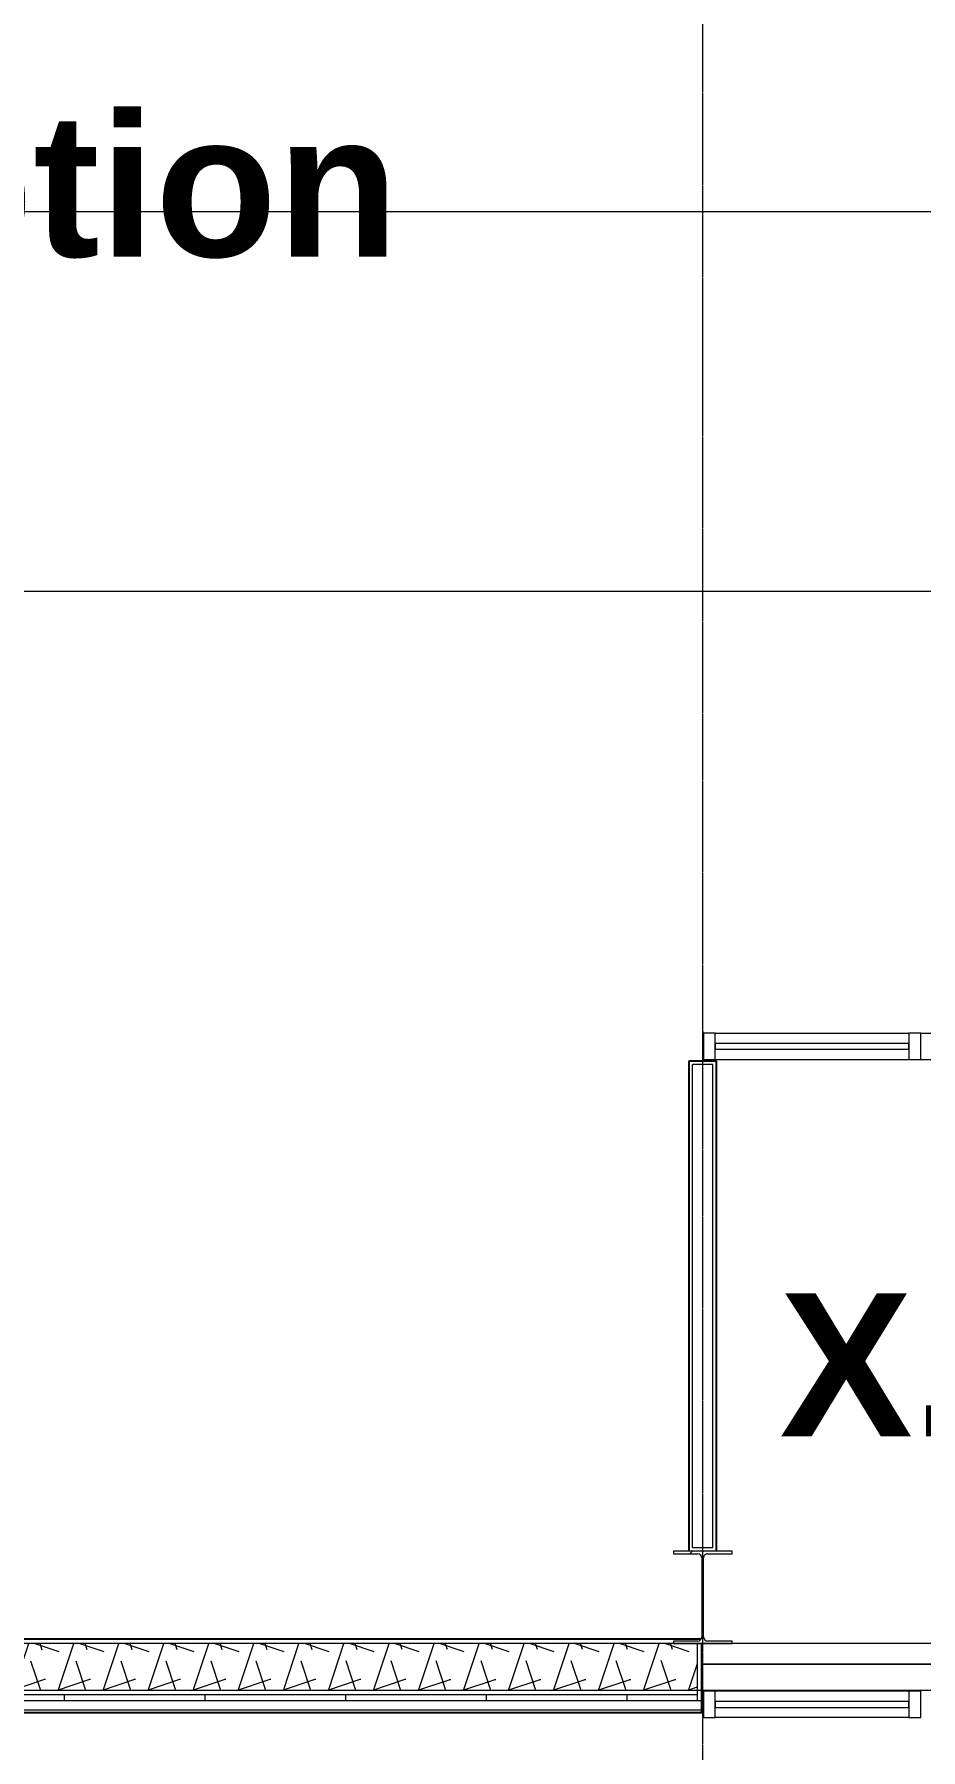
# Model space of a CAD drawing. Header units: inches. Extents: x 25557 to 33164, y -23509 to -20035.
# Drawn here: x 31799.2 to 31950.4, y -22805.4 to -22512.8 of the extents above; entities that cross this region are included whole.
import ezdxf

# ---------------------------------------------------------------- set-up
doc = ezdxf.new("R2010")
doc.units = ezdxf.units.IN
doc.header["$MEASUREMENT"] = 0
doc.linetypes.add('Grid Line 1_2_', pattern=[0.875, 0.5, -0.125, 0.125, -0.125])
for name, color, linetype, lineweight in [('A-GLAZ-CURT', 52, 'Continuous', 9), ('A-GLAZ-CWMG', 51, 'Continuous', 9), ('A-WALL', 113, 'Continuous', 25), ('A-WALL-PATT', 111, 'Continuous', 25), ('C-BLDG-PADS', 91, 'Continuous', 9), ('C-TOPO', 7, 'Continuous', 9), ('G-ANNO-SYMB', 111, 'Continuous', 9), ('I-WALL', 2, 'Continuous', 9), ('L-SITE-WALL', 31, 'Continuous', 9), ('M-AREA-IDEN', 171, 'Continuous', 9), ('S-COLS', 52, 'Continuous', 9), ('S-GRID', 1, 'Continuous', 9)]:
    doc.layers.add(name, color=color, linetype=linetype, lineweight=lineweight)
doc.styles.add('Arial_B', font='arialbd.ttf', dxfattribs={"height": 24.354149})

# ---------------------------------------------------------------- blocks, each defined once
blk = doc.blocks.new('W-Wide Flange-Column - B2_C-V9-Overall Floor Plan')
at = {"layer": 'S-COLS'}
h = blk.add_hatch(dxfattribs=at)
h.set_pattern_fill('FP_16', color=256, style=0, pattern_type=2)
h.set_pattern_definition([(225, (31913.21, -22779.428), (19.00703, -19.00703), []), (225, (31913.21, -22808.228), (19.00703, -19.00703), [])])
h.paths.add_polyline_path([(-2.93, 7.87), (-5, 7.87), (-5, 7.44), (-0.84, 7.44), (-0.35, 7.24), (-0.14, 6.75), (-0.14, -6.75), (-0.35, -7.24), (-0.84, -7.44), (-5, -7.44), (-5, -7.87), (5, -7.87), (5, -7.44), (0.84, -7.44), (0.35, -7.24), (0.14, -6.75), (0.14, 6.75), (0.35, 7.24), (0.84, 7.44), (5, 7.44), (5, 7.87)], flags=0)
at = {"layer": 'S-COLS', "lineweight": 15}
for p, q in [((5, 7.87), (-5, 7.87)), ((-5, 7.87), (-5, 7.44)), ((-5, 7.44), (-0.84, 7.44)), ((-0.14, 6.75), (-0.14, -6.75)), ((0.14, -6.75), (0.14, 6.75)), ((0.84, 7.44), (5, 7.44)), ((5, 7.44), (5, 7.87)), ((-0.84, -7.44), (-5, -7.44)), ((-5, -7.44), (-5, -7.87)), ((-5, -7.87), (5, -7.87)), ((5, -7.44), (0.84, -7.44)), ((5, -7.87), (5, -7.44))]:
    blk.add_line(p, q, dxfattribs=at)
for centre, start, end in [((-0.84, 6.75), 0, 90), ((0.84, 6.75), 90, 180), ((-0.84, -6.75), 270, 0), ((0.84, -6.75), 180, 270)]:
    blk.add_arc(centre, 0.691, start, end, dxfattribs=at)
blk = doc.blocks.new('System Panel - Exterior Glazing-1142345-Overall Floor Plan')
at = {"layer": 'A-GLAZ-CURT'}
for p, q in [((16.53125, 1.25), (-16.53125, 1.25)), ((-16.53125, 1.25), (-16.53125, 0.25)), ((-16.53125, 0.25), (-16.53125, 1.25)), ((16.53125, 1.25), (-16.53125, 1.25)), ((-16.53125, 0.25), (16.53125, 0.25)), ((-16.53125, 0.25), (16.53125, 0.25)), ((16.53125, 0.25), (16.53125, 1.25)), ((16.53125, 1.25), (16.53125, 0.25))]:
    blk.add_line(p, q, dxfattribs=at)
blk = doc.blocks.new('Rectangular Mullion - Exterior 2_ x 4_5_-1135277-Overall Floor Plan')
at = {"layer": 'A-GLAZ-CWMG'}
for p, q in [((26016.08, -22795.43), (25983.02, -22795.43)), ((26016.08, -22799.93), (25983.02, -22799.93))]:
    blk.add_line(p, q, dxfattribs=at)
blk = doc.blocks.new('Rectangular Mullion - Exterior 2_ x 4_5_-1142353-Overall Floor Plan')
at = {"layer": 'A-GLAZ-CWMG', "lineweight": 13}
for p, q in [((0, 1.5), (-2, 1.5)), ((-2, 1.5), (-2, -3)), ((0, -3), (0, 1.5)), ((-2, -3), (0, -3))]:
    blk.add_line(p, q, dxfattribs=at)
blk = doc.blocks.new('Rectangular Mullion - Exterior 2_ x 4_5_-1142343-Overall Floor Plan')
at = {"layer": 'A-GLAZ-CWMG', "lineweight": 13}
for p, q in [((-1, 1.5), (1, 1.5)), ((-1, -3), (-1, 1.5)), ((1, 1.5), (1, -3)), ((1, -3), (-1, -3))]:
    blk.add_line(p, q, dxfattribs=at)
blk = doc.blocks.new('Rectangular Mullion - Exterior 2_ x 4_5_-1135350-Overall Floor Plan')
at = {"layer": 'A-GLAZ-CWMG'}
for p, q in [((26018.08, -22683.18), (26053.27, -22683.18)), ((26018.08, -22687.68), (26053.27, -22687.68))]:
    blk.add_line(p, q, dxfattribs=at)
blk = doc.blocks.new('Rectangular Mullion - Exterior 2_ x 4_5_-1142586-Overall Floor Plan')
at = {"layer": 'A-GLAZ-CWMG', "lineweight": 13}
for p, q in [((-2, 1.5), (0, 1.5)), ((-2, -3), (-2, 1.5)), ((0, 1.5), (0, -3)), ((0, -3), (-2, -3))]:
    blk.add_line(p, q, dxfattribs=at)
blk = doc.blocks.new('Rectangular Mullion - Exterior 2_ x 4_5_-827470-Overall Floor Plan')
at = {"layer": 'A-GLAZ-CWMG', "lineweight": 13}
for p, q in [((-1, 1.5), (1, 1.5)), ((-1, -3), (-1, 1.5)), ((1, 1.5), (1, -3)), ((1, -3), (-1, -3))]:
    blk.add_line(p, q, dxfattribs=at)
blk = doc.blocks.new('Rectangular Mullion - Exterior 2_ x 4_5_-1135354-Overall Floor Plan')
at = {"layer": 'A-GLAZ-CWMG'}
for p, q in [((25983.02, -22683.18), (26016.08, -22683.18)), ((25983.02, -22687.68), (26016.08, -22687.68))]:
    blk.add_line(p, q, dxfattribs=at)

msp = doc.modelspace()

# ---------------------------------------------------------------- hatches: boundary and pattern name
at = {"layer": 'A-WALL-PATT', "lineweight": 9}
h = msp.add_hatch(dxfattribs=at)
h.set_pattern_fill('FP_20', color=256, style=0, pattern_type=2)
h.set_pattern_definition([(161.57, (5933.279, 0.96), (-7.6802237, -0.0009796), [0, -54.643, 6.067, 0]), (18.43, (5931.359, 0.96), (-7.6802237, 0.0009796), [0, -54.643, 6.067, 0]), (108.43, (5933.279, 0.96), (3.8382953, -19.20136532), [18.211, -42.499]), (71.57, (5931.359, 0.96), (3.8382953, 19.20136532), [18.211, -42.499])])
h.paths.add_polyline_path([(31908.21, -22795.3), (31912.33, -22795.3), (31912.33, -22787.3), (31769.33, -22787.3), (31769.33, -22795.3), (31881.58, -22795.3)], flags=0)
h = msp.add_hatch(dxfattribs=at)
h.set_pattern_fill('FP_22', color=256, style=0, pattern_type=2)
h.set_pattern_definition([(0, (5932.32, 0), (0, 24), []), (90, (5932.32, 0), (-24, 1e-15), [])])
h.paths.add_polyline_path([(31769.33, -22797.05), (31912.33, -22797.05), (31912.33, -22796.05), (31769.33, -22796.05)], flags=0)

# ---------------------------------------------------------------- linework, layer by layer
at = {"layer": 'A-WALL', "lineweight": 9}
for p, q in [((31911.46, -22770.93), (31911.46, -22688.55)), ((31914.96, -22688.55), (31911.46, -22688.55)), ((31914.96, -22770.93), (31914.96, -22688.55)), ((31911.46, -22770.93), (31914.96, -22770.93)), ((31908.21, -22787.3), (31769.33, -22787.3)), ((31912.33, -22797.05), (31912.33, -22787.3)), ((31913.08, -22797.05), (31768.58, -22797.05)), ((31912.33, -22795.3), (31769.33, -22795.3)), ((31912.33, -22796.05), (31769.33, -22796.05)), ((31913.08, -22798.68), (31768.58, -22798.68))]:
    msp.add_line(p, q, dxfattribs=at)
at = {"layer": 'C-BLDG-PADS'}
msp.add_line((31913.08, -22790.8), (32055.58, -22790.8), dxfattribs=at)
at = {"layer": 'C-TOPO'}
msp.add_line((32055.58, -22790.8), (31913.08, -22790.8), dxfattribs=at)
at = {"layer": 'G-ANNO-SYMB'}
msp.add_line((32243.89, -22607.84), (27927.66, -22607.84), dxfattribs=at)
at = {"layer": 'I-WALL', "lineweight": 25}
for p, q in [((31913.33, -22683.05), (31913.21, -22683.05)), ((31913.21, -22683.05), (31913.21, -22687.8)), ((31913.33, -22687.8), (31913.33, -22683.05)), ((31910.83, -22687.93), (31910.83, -22771.55)), ((31915.58, -22687.93), (31910.83, -22687.93)), ((31913.21, -22687.8), (31913.33, -22687.8)), ((31915.58, -22771.55), (31915.58, -22687.93))]:
    msp.add_line(p, q, dxfattribs=at)
at = {"layer": 'L-SITE-WALL', "lineweight": 25}
for p, q in [((31912.91, -22786.55), (31768.58, -22786.55)), ((31913.08, -22799.05), (31913.08, -22787.3)), ((31768.58, -22799.05), (31913.08, -22799.05))]:
    msp.add_line(p, q, dxfattribs=at)
at = {"layer": 'S-GRID', "linetype": 'Grid Line 1_2_'}
for p, q in [((31913.21, -23095.8), (31913.21, -20550.05)), ((31913.21, -23413.24), (31913.21, -20902.43)), ((32359.66, -22543.05), (27403.68, -22543.05)), ((32651.38, -22543.05), (27722.53, -22543.05)), ((32359.66, -22787.3), (27403.68, -22787.3)), ((32651.38, -22787.3), (27722.53, -22787.3)), ((32263.66, -22795.3), (27499.68, -22795.3)), ((32555.38, -22795.3), (27847.84, -22795.3))]:
    msp.add_line(p, q, dxfattribs=at)

# ---------------------------------------------------------------- block references
at = {"layer": 'A-GLAZ-CURT', "rotation": 180}
msp.add_blockref('System Panel - Exterior Glazing-1142345-Overall Floor Plan', (31931.87, -22684.68), dxfattribs=at)
at = {"layer": 'A-GLAZ-CURT'}
msp.add_blockref('System Panel - Exterior Glazing-1142345-Overall Floor Plan', (31931.87, -22798.43), dxfattribs=at)
at = {"layer": 'A-GLAZ-CWMG', "extrusion": (0, 0, -1)}
for name, p in [('Rectangular Mullion - Exterior 2_ x 4_5_-1142586-Overall Floor Plan', (-31913.33, -22684.68)), ('Rectangular Mullion - Exterior 2_ x 4_5_-827470-Overall Floor Plan', (-31949.4, -22684.68))]:
    msp.add_blockref(name, p, dxfattribs=at)
at = {"layer": 'A-GLAZ-CWMG'}
for name in ['Rectangular Mullion - Exterior 2_ x 4_5_-1135354-Overall Floor Plan', 'Rectangular Mullion - Exterior 2_ x 4_5_-1135350-Overall Floor Plan', 'Rectangular Mullion - Exterior 2_ x 4_5_-1135277-Overall Floor Plan']:
    msp.add_blockref(name, (5932.32, 0), dxfattribs=at)
at = {"layer": 'A-GLAZ-CWMG', "rotation": 180}
msp.add_blockref('Rectangular Mullion - Exterior 2_ x 4_5_-1142353-Overall Floor Plan', (31913.33, -22798.43), dxfattribs=at)
at = {"layer": 'A-GLAZ-CWMG', "extrusion": (0, 0, -1), "rotation": 180}
msp.add_blockref('Rectangular Mullion - Exterior 2_ x 4_5_-1142343-Overall Floor Plan', (-31949.4, -22798.43), dxfattribs=at)
at = {"layer": 'S-COLS', "rotation": 180}
msp.add_blockref('W-Wide Flange-Column - B2_C-V9-Overall Floor Plan', (31913.21, -22779.43), dxfattribs=at)

# ---------------------------------------------------------------- texts
at = {"layer": 'M-AREA-IDEN', "char_height": 24.354, "attachment_point": 2, "line_spacing_factor": 0.938532, "style": 'Arial_B'}
for s, insert, width in [('Reception', (31779.14, -22526.37), 190.944), ('X. Vest', (31983.05, -22727.58), 131.328)]:
    msp.add_mtext(s, dxfattribs=dict(at, insert=insert, width=width))

doc.saveas('drawing.dxf')
